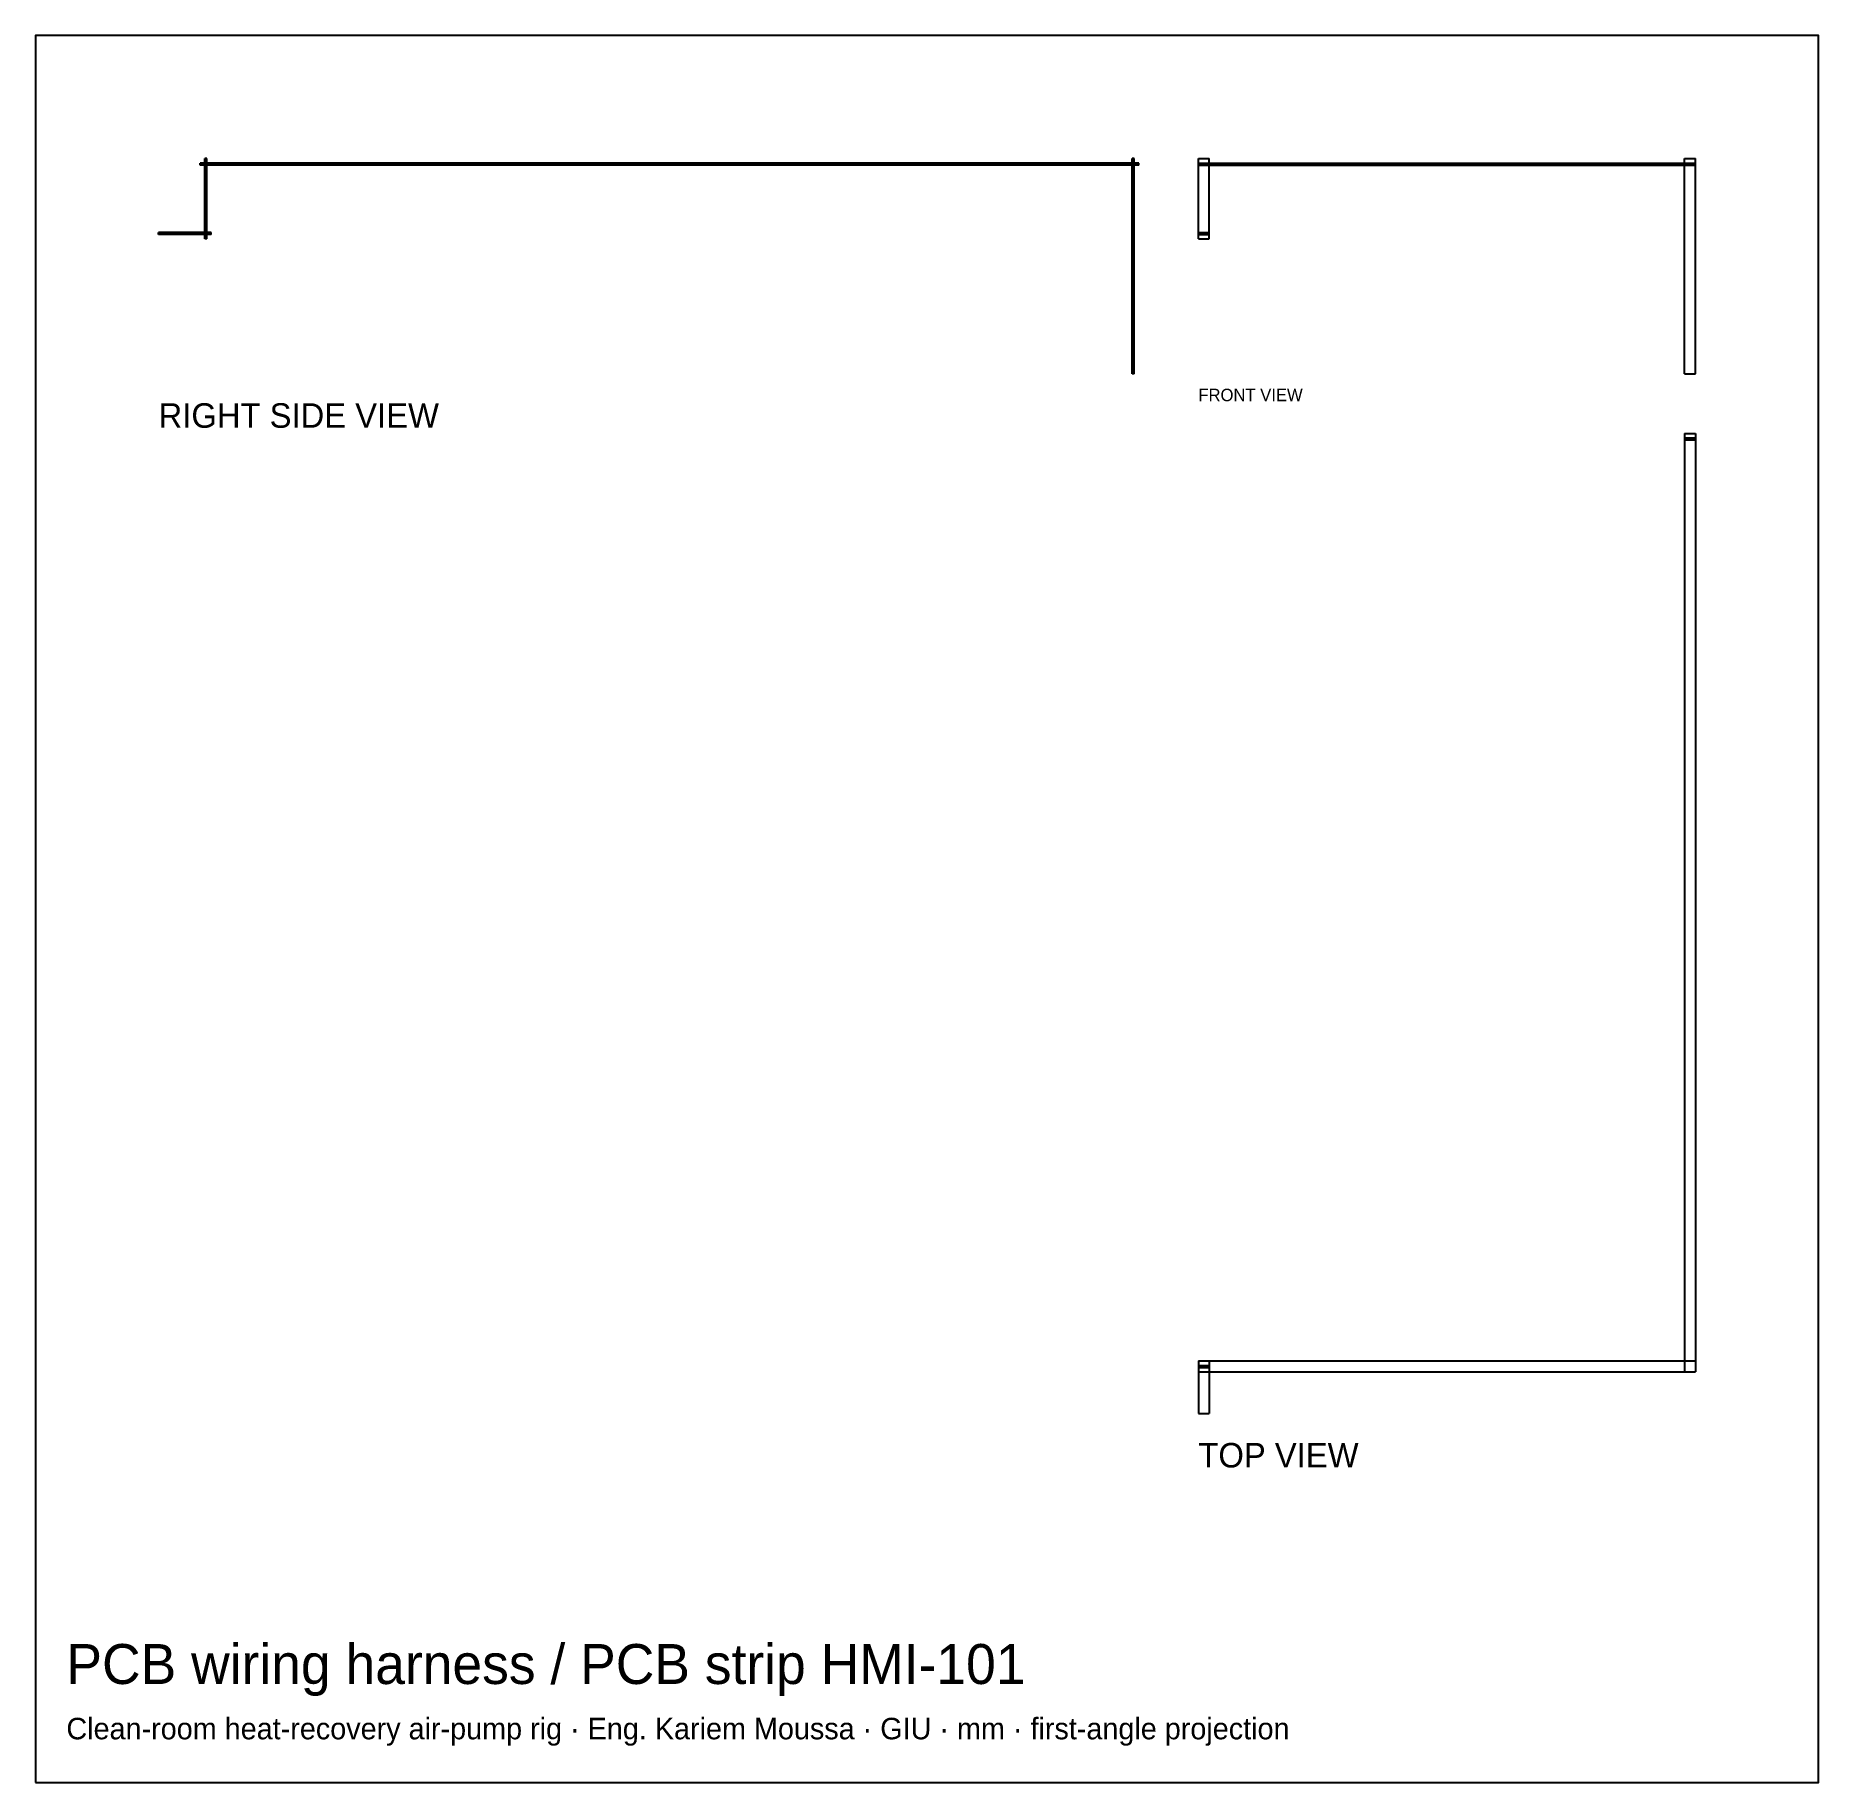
# Model space of a CAD drawing. Header units: millimetres. Extents: x -969 to -70, y -325 to 556.
import ezdxf

# ---------------------------------------------------------------- set-up
doc = ezdxf.new("R2010")
doc.units = ezdxf.units.MM
for name, color, linetype in [('BORDER', 7, 'Continuous'), ('HIDDEN', 8, 'Continuous'), ('TEXT', 5, 'Continuous'), ('VISIBLE', 7, 'Continuous')]:
    doc.layers.add(name, color=color, linetype=linetype)

msp = doc.modelspace()

# ---------------------------------------------------------------- linework, layer by layer
at = {"layer": 'BORDER'}
msp.add_lwpolyline([(-968.7748, -324.7044), (-70.2852, -324.7044), (-70.2852, 555.7148), (-968.7748, 555.7148)], close=True, dxfattribs=at)
at = {"layer": 'HIDDEN'}
for points in [[(-412.81, 491.5), (-885.81, 491.5)], [(-885.81, 490.5), (-885.81, 491.5)], [(-880.31, 491.5), (-885.81, 491.5)], [(-885.81, 490.5), (-885.81, 491.5)], [(-412.81, 490.5), (-885.81, 490.5)], [(-880.31, 490.5), (-885.81, 490.5)], [(-882.56, 493.75), (-883.56, 493.75)], [(-883.56, 453.25), (-883.56, 493.75)], [(-883.56, 490.5), (-883.56, 491.5)], [(-882.56, 453.25), (-882.56, 493.75)], [(-882.56, 490.5), (-882.56, 491.5)], [(-880.31, 490.5), (-880.31, 491.5)], [(-415.06, 493.75), (-416.06, 493.75)], [(-416.06, 385.25), (-416.06, 493.75)], [(-415.06, 385.25), (-415.06, 493.75)], [(-412.81, 490.5), (-412.81, 491.5)], [(-382.75, 493.75), (-377.25, 493.75)], [(-382.75, 453.25), (-382.75, 493.75)], [(-382.75, 491.5), (-132.25, 491.5)], [(-382.75, 490.5), (-382.75, 491.5)], [(-382.75, 490.5), (-132.25, 490.5)], [(-377.25, 453.25), (-377.25, 493.75)], [(-377.25, 490.5), (-377.25, 491.5)], [(-137.75, 493.75), (-132.25, 493.75)], [(-137.75, 385.25), (-137.75, 493.75)], [(-137.75, 490.5), (-137.75, 491.5)], [(-137.75, 491.5), (-132.25, 491.5)], [(-137.75, 490.5), (-137.75, 491.5)], [(-137.75, 490.5), (-132.25, 490.5)], [(-132.25, 385.25), (-132.25, 493.75)], [(-132.25, 490.5), (-132.25, 491.5)], [(-132.25, 490.5), (-132.25, 491.5)], [(-880.31, 456.5), (-906.81, 456.5)], [(-906.81, 455.5), (-906.81, 456.5)], [(-880.31, 455.5), (-906.81, 455.5)], [(-882.56, 453.25), (-883.56, 453.25)], [(-880.31, 455.5), (-880.31, 456.5)], [(-382.75, 456.5), (-377.25, 456.5)], [(-382.75, 455.5), (-382.75, 456.5)], [(-382.75, 455.5), (-377.25, 455.5)], [(-382.75, 453.25), (-377.25, 453.25)], [(-377.25, 455.5), (-377.25, 456.5)], [(-415.06, 385.25), (-416.06, 385.25)], [(-137.75, 385.25), (-132.25, 385.25)], [(-137.75, 355.19), (-132.25, 355.19)], [(-137.75, 355.19), (-137.75, -117.81)], [(-137.75, 352.94), (-132.25, 352.94)], [(-137.75, 352.94), (-137.75, 351.94)], [(-137.75, 351.94), (-132.25, 351.94)], [(-132.25, 355.19), (-132.25, -117.81)], [(-132.25, 352.94), (-132.25, 351.94)], [(-382.75, -112.31), (-132.25, -112.31)], [(-382.75, -112.31), (-382.75, -117.81)], [(-382.75, -112.31), (-377.25, -112.31)], [(-382.75, -112.31), (-377.25, -112.31)], [(-382.75, -112.31), (-382.75, -117.81)], [(-382.75, -112.31), (-382.75, -138.81)], [(-382.75, -114.56), (-377.25, -114.56)], [(-382.75, -114.56), (-382.75, -115.56)], [(-382.75, -115.56), (-377.25, -115.56)], [(-377.25, -112.31), (-377.25, -117.81)], [(-377.25, -112.31), (-377.25, -138.81)], [(-377.25, -114.56), (-377.25, -115.56)], [(-132.25, -112.31), (-132.25, -117.81)], [(-382.75, -117.81), (-132.25, -117.81)], [(-137.75, -117.81), (-132.25, -117.81)], [(-382.75, -138.81), (-377.25, -138.81)]]:
    msp.add_lwpolyline(points, dxfattribs=at)
at = {"layer": 'VISIBLE'}
for points in [[(-412.81, 491.5), (-885.81, 491.5)], [(-885.81, 490.5), (-885.81, 491.5)], [(-880.31, 491.5), (-885.81, 491.5)], [(-885.81, 490.5), (-885.81, 491.5)], [(-412.81, 490.5), (-885.81, 490.5)], [(-880.31, 490.5), (-885.81, 490.5)], [(-882.56, 493.75), (-883.56, 493.75)], [(-883.56, 491.5), (-883.56, 493.75)], [(-883.56, 453.25), (-883.56, 490.5)], [(-882.56, 491.5), (-882.56, 493.75)], [(-882.56, 453.25), (-882.56, 490.5)], [(-880.31, 490.5), (-880.31, 491.5)], [(-415.06, 493.75), (-416.06, 493.75)], [(-416.06, 385.25), (-416.06, 493.75)], [(-415.06, 385.25), (-415.06, 493.75)], [(-412.81, 490.5), (-412.81, 491.5)], [(-382.75, 493.75), (-377.25, 493.75)], [(-382.75, 453.25), (-382.75, 493.75)], [(-382.75, 491.5), (-132.25, 491.5)], [(-382.75, 490.5), (-382.75, 491.5)], [(-382.75, 490.5), (-132.25, 490.5)], [(-377.25, 491.5), (-377.25, 493.75)], [(-377.25, 453.25), (-377.25, 490.5)], [(-137.75, 493.75), (-132.25, 493.75)], [(-137.75, 491.5), (-137.75, 493.75)], [(-137.75, 491.5), (-132.25, 491.5)], [(-137.75, 490.5), (-137.75, 491.5)], [(-137.75, 385.25), (-137.75, 490.5)], [(-137.75, 490.5), (-132.25, 490.5)], [(-132.25, 385.25), (-132.25, 493.75)], [(-132.25, 490.5), (-132.25, 491.5)], [(-132.25, 490.5), (-132.25, 491.5)], [(-880.31, 456.5), (-906.81, 456.5)], [(-906.81, 455.5), (-906.81, 456.5)], [(-880.31, 455.5), (-906.81, 455.5)], [(-882.56, 453.25), (-883.56, 453.25)], [(-880.31, 455.5), (-880.31, 456.5)], [(-382.75, 456.5), (-377.25, 456.5)], [(-382.75, 455.5), (-382.75, 456.5)], [(-382.75, 455.5), (-377.25, 455.5)], [(-382.75, 453.25), (-377.25, 453.25)], [(-377.25, 455.5), (-377.25, 456.5)], [(-415.06, 385.25), (-416.06, 385.25)], [(-137.75, 385.25), (-132.25, 385.25)], [(-137.75, 355.19), (-132.25, 355.19)], [(-137.75, 355.19), (-137.75, -117.81)], [(-137.75, 352.94), (-132.25, 352.94)], [(-137.75, 352.94), (-137.75, 351.94)], [(-137.75, 351.94), (-132.25, 351.94)], [(-132.25, 355.19), (-132.25, -117.81)], [(-132.25, 352.94), (-132.25, 351.94)], [(-382.75, -112.31), (-132.25, -112.31)], [(-382.75, -112.31), (-382.75, -117.81)], [(-382.75, -114.56), (-377.25, -114.56)], [(-382.75, -114.56), (-382.75, -115.56)], [(-382.75, -115.56), (-377.25, -115.56)], [(-377.25, -114.56), (-377.25, -115.56)], [(-132.25, -112.31), (-132.25, -117.81)], [(-382.75, -117.81), (-132.25, -117.81)], [(-382.75, -117.81), (-382.75, -138.81)], [(-377.25, -117.81), (-377.25, -138.81)], [(-137.75, -117.81), (-132.25, -117.81)], [(-382.75, -138.81), (-377.25, -138.81)]]:
    msp.add_lwpolyline(points, dxfattribs=at)

# ---------------------------------------------------------------- texts
at = {"layer": 'TEXT'}
for s, height, p in [('FRONT VIEW', 6.2625, (-382.75, 371.4725)), ('RIGHT SIDE VIEW', 12.35, (-906.81, 358.08)), ('TOP VIEW', 12.35, (-382.75, -165.98)), ('PCB wiring harness / PCB strip HMI-101', 20.13856, (-953.2836, -275.1326)), ('Clean-room heat-recovery air-pump rig · Eng. Kariem Moussa · GIU · mm · first-angle projection', 10.84384, (-953.2836, -303.0167))]:
    msp.add_text(s, height=height, dxfattribs=at).set_placement(p)

doc.saveas('drawing.dxf')
